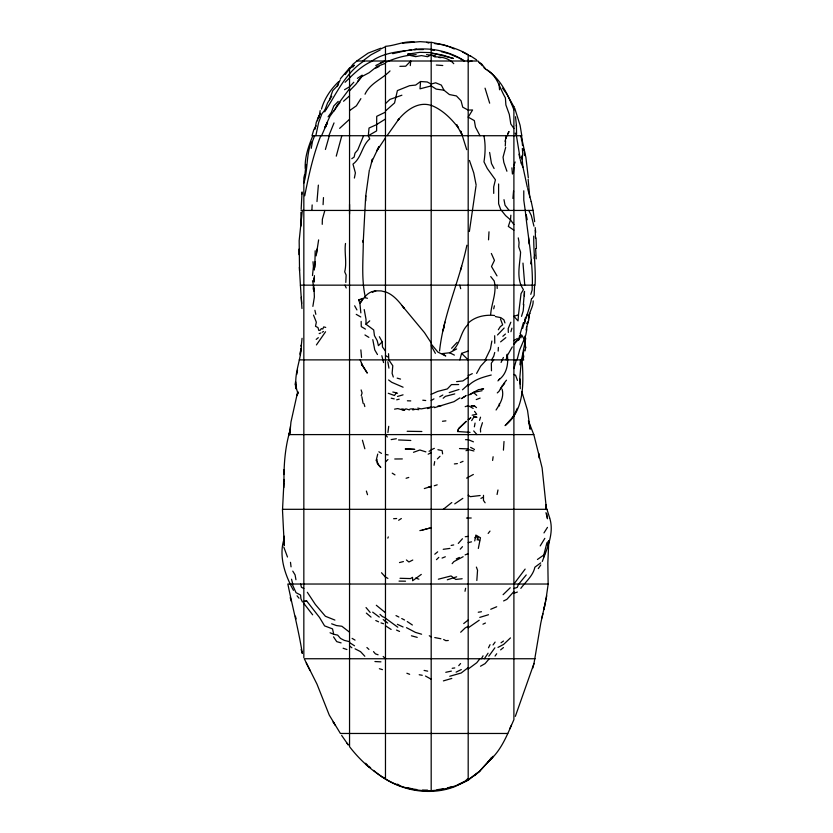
<?xml version="1.0" encoding="UTF-8"?>
<svg xmlns="http://www.w3.org/2000/svg" width="833" height="833" viewBox="0 0 833 833"><rect width="100%" height="100%" fill="white"/><g stroke="black" fill="none" stroke-linecap="round" stroke-linejoin="round"><path stroke-width="1.25" d="M516.585 134.446L516.387 125.065L516.502 126.377M536.369 248.421L536.056 237.936M379.369 336.73L382.222 341.811L378.432 345.664L377.214 340.676L374.444 335.626L373.705 329.962L365.989 324.224L366.01 319.299L364.208 309.574M299.547 270.777L299.162 240.654L302.327 210.437M305.284 169.161C304.462 157.541 308.491 146.316 312.833 135.727M284.303 539.857L284.324 536.192L284.261 545.459L282.46 509.307L546.948 509.307L549.655 517.897M299.016 254.669L299.026 249.129M314.156 282.106L314.405 275.64M523.78 190.819L523.78 200.118L525.217 210.437M548.801 540.919L547.833 562.921L548.145 584.027M369.373 169.88L365.677 196.369L363.219 242.434L363.292 240.164C363.303 259.25 361.147 278.691 365.385 297.485M532.36 285.157C532.828 260.031 527.726 235.489 525.259 210.437M283.814 487.607L284.001 479.444L283.98 481.838C283.803 464.231 285.125 446.269 290.425 429.38L289.311 434.597L290.207 430.422M532.225 285.157L532.141 290.019L530.788 294.33M388.719 426.34L387.928 432.504M503.424 450.153L504.017 441.49M476.83 580.507L477.548 570.199L476.372 567.086M524.374 295.996L524.478 291.373L523.343 304.816M528.538 318.237L528.591 315.853L529.996 313.281M300.921 212.353L300.952 226.128M393.301 377.026L392.114 373.351L392.791 365.729L388.782 359.877L388.532 353.702M534.588 285.157L534.14 295.528L532.058 298.485M322.236 224.337L322.371 219.214L324.849 210.437M529.736 197.098L528.153 179.324M283.98 469.677L283.782 474.539M317.519 120.702L317.602 118.525L320.476 113.267M313.843 281.252L313.968 277.91M349.548 214.071L349.548 204.408M302.056 191.892L301.161 209.25M345.497 243.455C344.227 252.93 347.069 262.447 344.706 271.829L346.132 275.015L345.799 282.418M474.748 540.909L475.83 535.078L480.464 537.764L478.329 548.458M522.156 359.877C523.457 382.607 525.009 409.805 505.09 425.621L511.139 418.947M536.202 258.855L535.629 248.567M494.677 335.741L494.75 343.258M311.886 210.437L312.156 204.939M316.988 201.544L318.362 185.113M498.176 351.068L498.363 347.423M522.593 328.494C525.342 318.466 529.59 309.126 531.475 298.808M361.553 357.409L360.856 349.891M323.079 204.647L323.475 197.588M505.267 146.004L505.569 140.767M488.534 239.831L489.002 231.803M290.176 430.192L290.956 422.06L297.673 391.854L297.964 393.166C291.467 377.703 301.411 361.001 301.39 344.935L301.213 346.351L302.056 338.302M289.707 434.597L290.394 426.59M283.886 482.984L282.543 509.307M313.218 289.197L313.489 285.157L312.51 280.742M518.49 314.801L518.043 320.944L513.899 316.321L518.49 314.801L521.041 293.622L523.436 289.624C515.762 278.67 520 264.519 520.583 252.128L518.751 246.839L519.063 242.434L518.272 237.884M312.479 275.567L313.437 266.466L313 261.729M443.968 90.203L441.323 85.091L435.669 82.79L431.182 84.05L427.246 81.978L420.561 81.519L420.009 88.829L431.182 85.914L436.18 89.1L443.968 90.203L449.383 94.535L456.432 95.941L461.055 100.783L462.731 107.176L468.188 110.112L472.592 109.966L468.188 117.13L474.341 120.608L475.487 127.147L479.995 135.727M510.848 215.195L510.494 219.85L508.328 226.43L513.899 230.137M314.822 267.268L315.186 250.785M513.409 172.941L513.899 167.006M301.838 194.162L301.942 192.933M512.92 198.452L513.565 190.965M523.78 304.337L523.197 310.928L521.52 316.363M304.899 174.836L305.357 170.234M522.322 359.877L523.905 349.933M354.379 178.054L355.389 172.9L352.984 164.091C361.626 157.853 361.886 145.473 369.737 138.924L368.301 135.727L369.019 128.032L376.152 124.825L385.471 119.015M533.193 300.9C533.38 307.835 527.747 313.343 528.726 320.413L526.633 323.61M315.134 261.864L314.301 270.027M410.273 65.599L410.752 61.007L405.713 66.213L399.871 66.338M521.385 359.877L519.823 377.63L520.281 388.667M533.734 236.124C533.526 252.43 535.9 268.674 535.067 285.157L300.401 285.157L299.391 267.268M305.742 166.777L306.003 164.476M290.165 430.567L290.332 429.099M476.007 185.926L469.375 231.501M519.948 364.823L520.49 359.877M524.717 323.402L525.384 317.592M316.155 255.866L318.623 239.904M477.247 540.034L477.663 536.514L474.914 537.702M522.072 159.186L522.76 153.772L522.333 148.42M439.553 350.974C443.479 314.478 459.493 280.919 466.876 245.214M300.942 348.496L300.047 354.733M521.52 359.877L525.665 338.729M321.476 109.061C324.349 98.679 330.847 89.141 338.594 81.676M492.615 460.441L493.115 456.744M316.457 253.43L317.071 249.036M300.224 353.629L300.744 350.047M315.832 135.727L318.612 122.586L321.902 113.757L325.724 109.029M545.927 599.77L548.187 584.027L287.854 584.027C292.57 607.205 298.62 630.081 302.317 653.457L301.14 649.448M318.997 117.62L320.174 110.591M525.082 350.86L525.602 347.777L524.967 340.603L524.915 342.936M485.129 502.778L483.473 500.435L483.494 495.323M549.749 518.178C554.32 532.912 547.333 547.802 542.304 561.473M434.055 465.283L434.701 461.576M296.777 374.402L297.516 370.248M515.346 716.349L533.995 663.453L540.794 623.074L545.688 600.916M311.23 148.347L312.5 141.35L314.603 135.727M297.902 391.926L297.235 395.55L297.808 392.666M525.738 335.335L526.841 329.379L526.373 327.452M474.373 426.829L475.06 423.081M314.957 129.302L316.301 122.222L319.914 114.371M377.734 454.079L376.11 460.68M491.866 341.02L490.439 348.985L485.191 359.877M534.109 258.334L534.744 255.054M506.068 138.247L506.568 135.727L505.017 141.308M497.072 494.5L497.978 489.981M490.668 314.541C491.387 303.233 497.186 292.508 494.156 280.919L490.731 276.587M465.001 591.284L465.616 588.296M546.729 595.834L543.845 609.621L544.667 605.872M304.732 195.807C308.71 175.44 313.187 155.094 320.778 135.727M312.875 306.388L314.364 297.058L314.062 287.979M444.895 322.132L443.073 330.888L443.822 327.338M528.455 319.737L529.33 315.603M505.673 147.431L503.049 157.187L503.83 162.393L506.912 171.234M325.411 149.471L329.327 135.727M522.989 359.877L523.749 356.462L523.353 354.619M519.625 335.668L518.615 340.124L520.812 334.387M304.555 174.784L303.837 177.908L303.837 657.654M516.335 359.877L513.899 368.634M493.709 308.804L494.406 305.826M523.426 322.61L520.084 334.023M341.811 135.727L336.261 156.156M510.848 322.204L508.203 328.587L508.328 332.461M541.814 618.138L542.897 613.713M530.579 263.863L531.527 260.063M532.745 668.17L533.995 663.453M494.729 352.494L493.74 356.212L491.616 359.877M311.375 141.974C306.086 155.198 307.991 169.807 303.837 183.104M543.803 556.954L544.74 553.487M369.873 168.849L372.455 159.103L371.456 162.404L378.942 146.598L376.808 150.96M459.847 359.877L461.607 353.369L468.188 351.078M460.462 270.59L461.742 266.206M510.921 331.69L511.92 328.171M517.054 359.877L519.636 350.006L525.227 336.813L524.332 339.802M526.029 330.014L526.997 326.692M288.936 434.597L290.165 430.474L288.916 434.597L533.818 434.597L542.116 467.917L546.448 509.307L546.021 504.652M312 135.727L313.833 129.625L316.207 125.856M361.22 395.706L362.084 392.978L361.126 389.938M479.537 420.342L480.547 417.177M520.833 337.927L521.77 335.095L523.686 338.479M329.524 99.752L332.731 90.693L338.229 84.945M513.899 165.423L515.138 162.018M526.789 326.317L528.455 321.819M328.848 135.727L334.023 122.93M325.182 109.31L327.598 102.876L331.794 96.253M470.051 432.348L457.536 431.515L458.723 428.37L466.168 421.321M325.557 127.199L327.234 122.795L321.569 135.727M517.272 408.305L513.899 415.959M457.536 431.515L458.546 428.88L466.272 421.456M387.814 538.149L388.303 536.9M334.127 110.883L336.824 105.687L349.548 88.725M284.334 538.274C278.284 555.382 284.907 574.937 293.466 590.326M507.276 135.727L508.994 131.489L507.786 133.603M518.626 584.027L517.241 587.39L513.899 588.525M547.51 545.438L548.353 543.397L547.51 545.386M476.611 373.403L480.589 366.249L486.41 359.877M493.084 756.291L488.065 761.737C501.258 750.939 507.214 734.737 513.899 719.66L513.899 106.53M524.873 320.268L527.685 313.781M482.453 422.695L480.443 429.057L480.599 432.035M503.413 357.419L501.081 362.438M363.573 135.727L357.732 149.971L355.004 153.147L354.15 157.062L351.797 158.707M511.441 725.116L509.577 729.083M336.99 86.559L340.218 79.874M496.072 410.003C500.102 403.682 504.361 397.07 502.091 389.178M488.492 647.793L490.043 644.659M512.285 346.913L507.599 355.108L506.235 359.877L507.224 354.202C508.682 363.532 506.891 374.173 498.582 379.983M494.875 647.814L488.804 656.206M497.28 392.905L499.009 391.323L502.32 385.481M540.211 545.907L544.824 538.368M481.391 658.747L483.067 655.8M316.425 344.935L325.557 331.763M543.98 532.912L547.468 527.383M327.536 122.857L324.547 127.98L330.003 116.183L340.083 102.282M377.016 150.544L385.471 137.841M500.456 388.824L504.683 383.201M498.321 329.785L500.258 326.692L502.653 324.849L500.456 318.883M471.655 420.623L473.79 417.229L476.945 417.271L473.54 416.292M360.897 98.638L356.378 105.822L349.548 110.612M484.369 658.747L488.065 653.197M538.285 568.595L540.773 564.982M352.921 67.036L354.264 65.13L349.548 68.775L345.226 74.543M387.033 135.727L399.194 118.609L398.007 120.119C405.806 110.487 418.156 101.032 431.182 105.437L431.182 42.275C443.937 44.961 456.776 47.898 468.188 54.666L468.188 780.198L454.839 786.623C428.756 796.712 398.08 790.298 376.61 772.857M495.062 656.05L496.697 653.749M493.042 644.961L495.104 642.087M365.021 94.223C370.175 83.102 381.899 79.322 390.021 70.94M328.098 116.849L331.305 112.434L333.814 105.937L338.229 101.397M397.549 393.27L396.414 392.791L394.446 395.498L388.272 393.28M493.74 359.877L491.324 363.146L491.47 370.779M511.826 418.01L513.899 415.209M513.899 584.027L525.134 569.095M489.596 760.123L491.522 757.572M453.162 350.11C460.816 343.029 460.441 331.357 468.188 324.391M385.471 63.308L376.828 66.598L369.134 72.721L361.751 76.626L355.826 84.331L349.548 90.766M526.227 574.947L518.782 584.027M467.334 61.007L468.188 59.914M488.159 533.443L489.991 531.1M479.933 658.747L476.757 662.735L468.188 669.076M492.647 756.926L479.121 771.702L468.188 779.678M340.416 78.698L349.548 67.952M520.823 588.358C525.81 581.549 533.068 575.832 534.88 567.2L540.721 562.889M503.986 383.274L506.495 380.171M324.703 111.82C336.345 94.014 345.331 72.815 364.021 61.007M488.95 760.977L479.818 771.077L468.188 780.198M458.275 543.428L462.44 538.743M497.947 380.91L499.665 378.869M452.142 563.66L453.881 561.619L463.138 556.715M510.462 637.901L503.569 644.45L497.988 647.397M489.263 658.747L485.056 663.62L480.506 666.213M458.733 665.661L460.566 663.557M357.784 81.165L361.751 76.626M345.081 82.3C353.338 74.304 361.678 65.536 372.601 61.007M497.499 334.981L504.142 328.025M460.233 549.166L462.471 546.677M510.233 587.775L503.101 594.679M349.548 119.286L339.635 128.355M451.601 348.256L457.119 342.311M513.899 344.102L518.043 339.645L513.899 343.883M353.806 82.269L349.548 86.778L344.539 89.693M502.976 384.815L504.277 383.472M488.065 761.737L492.719 757.093M437.398 458.879L440.001 456.307M436.471 559.661L438.793 557.381M385.471 461.94L387.928 459.556M513.899 591.565L506.881 599.354L503.611 600.937M467.459 778.949L465.262 781.052L458.192 784.551M394.571 409.149L397.789 408.576L404.213 410.367L405.838 408.816L409.419 409.919M385.471 103.594L389.906 99.419L401.891 95.212M443.312 509.307L451.809 502.518M462.461 389.792L468.188 384.596M549.093 540.763L546.937 542.741L543.793 554.997L537.441 559.474M460.67 632.247L465.158 627.957L468.188 626.27M365.989 324.224L369.737 320.83M474.56 775.69L479.818 771.077M343.54 101.241L349.548 95.857M468.188 323.121C475.081 316.53 485.42 314.478 494.646 315.499M421.29 574.416L412.647 580.757L412.522 577.321L410.513 578.581L400.017 578.289M502.83 336.293L505.433 334.023M505.829 337.636L500.602 341.874M454.745 503.882L462.825 498.363M443.166 398.257L445.426 396.352L454.756 393.894M461.274 398.653L466.251 395.467M500.633 649.886L503.444 647.553M434.795 554.216L437.669 551.842M385.471 110.987L394.55 102.948L397.393 90.589L409.586 85.684L415.667 85.07L420.561 81.519M356.92 61.007L353.015 64.214L349.548 68.702L349.548 746.68C359.398 759.467 371.497 770.671 385.471 778.803L382.128 776.866M466.605 478.121L473.352 474.466M468.188 619.991L463.721 623.573M362.709 61.007L370.831 54.905L380.171 49.97M316.207 339.395L318.331 337.677M371.976 61.007C384.721 51.917 401.662 51.407 416.739 49.355L414.053 49.501L423.331 49.564M501.039 642.784L503.496 641.035M470.52 417.979L468.188 419.634L470.874 417.874M479.225 620.221L468.188 627.853M470.343 394.582L473.436 392.447L482.099 390.708M468.188 667.597L461.222 672.991L449.758 676.261M357.388 78.354L362.168 75.126M459.878 397.893L453.995 401.673L434.493 407.66M513.899 340.687L517.366 338.437M461.305 669.555L456.109 672.127M398.643 520.261L401.35 518.522M468.188 385.846C474.498 379.431 482.734 377.245 491.241 375.017M468.188 377.287L462.867 380.92L456.599 381.629M322.246 332.221L323.516 331.461M431.182 400.517L433.951 398.882M368.301 135.727L376.61 130.885L376.714 116.328L385.471 112.122M478.756 389.521L468.188 395.321M439.72 396.8L442.823 395.019M466.001 450.736L468.188 449.528L473.935 450.976M431.182 343.998L437.929 352.14L445.749 355.983L442.261 353.619L449.622 352.765L456.651 348.954M462.461 397.851L465.532 396.248M428.162 454.193L431.182 452.621M431.182 394.353L437.741 391.385L447.321 388.938L451.455 384.596L458.671 384.544M468.188 375.693L472.311 373.642M375.798 65.515L384.856 61.007L379.796 63.485M375.808 68.139L379.005 66.546M496.707 606.757L490.752 609.256M480.912 498.384L483.161 497.301M380.889 48.897L385.471 46.71M468.188 779.834C442.594 794.651 411.065 794.286 385.471 778.938L385.471 291.852C393.665 294.788 399.236 301.879 404.359 308.554L401.985 305.482M431.182 449.841L434.337 448.352M488.502 614.723L479.766 617.399M456.276 558.901L459.368 557.454M482.942 624.198L485.441 623.032M429.057 451.267L431.182 450.309M460.347 462.513L463.044 461.315M449.216 392.603L458.983 389.5M385.471 62.444C395.238 58.05 405.411 55.113 416.136 54.655M442.084 558.068L445.322 556.777M465.106 554.882L468.188 553.674M476.237 399.58L480.131 398.091M360.845 312.885L359.918 303.431L358.596 299.932L362.584 298.412M319.174 333.585L320.778 332.992M465.189 406.671L468.188 405.619L473.154 408.42M513.899 593.263L517.376 592.055M412.783 560.036L408.868 561.994L406.41 559.963M434.264 485.785L437.19 484.827M431.182 486.347L427.943 487.388L431.182 486.555M406.098 478.267L408.764 477.444M424.32 488.565L427.641 487.524M403.057 394.832L397.508 396.456M451.809 678.437L443.395 680.894M431.182 407.045L421.123 408.909L417.77 408.055M427.527 408.597L429.963 407.878M392.728 53.676L405.556 50.751M425.382 529.194L427.423 528.601M422.279 530.059L424.341 529.486M445.78 672.304L451.382 671.106M443.614 788.736L436.981 789.736M447.748 787.799L451.444 786.789M380.785 48.231L368.165 53.093L356.763 61.007L478.007 61.007L482.39 65.776M456.651 576.821L447.29 579.81M399.496 562.567L403.401 561.567M412.741 409.93L415.542 409.222L418.832 409.68M432.171 407.306L434.139 406.816M481.328 389.396L483.598 388.824L479.381 389.521M396.675 399.809L399.174 399.184M413.491 452.298L419.884 449.997L425.882 451.882M396.352 438.741L391.166 439.585M468.188 542.616L471.52 541.835M306.669 600.957L303.837 601.551L306.669 600.957L319.539 617.482L324.578 625.875L332.534 628.894L333.721 634.298L337.646 635.11L340.499 638.422L344.31 640.379L349.548 641.681M468.188 61.767L471.988 61.007M451.142 545.438L453.693 544.928M472.176 415.167L476.715 414.293L474.539 411.346M419.863 530.621L431.182 527.872L428.443 528.309M409.805 53.822L407.618 54.176L419.801 52.344L431.182 52.604M437.669 406.202L441.511 405.588M358.596 299.932L362.615 299.318L359.918 303.431C363.938 297.954 367.988 291.061 375.735 291.092L372.226 291.946L376.547 290.842L381.295 290.925L385.471 291.998M466.47 518.053L471.228 518.001M478.257 612.224L481.464 611.745M452.173 668.305L454.776 667.931M449.935 548.416L443.218 549.311M438.345 579.206L451.049 575.947L455.776 579.435L462.148 578.737M408.774 50.23L411.231 49.928M402.662 43.149L420.103 41.65L431.182 42.421M398.518 439.949L410.815 440.47M442.479 421.269L445.915 420.863M454.381 463.939L457.369 463.596M480.162 495.531L470.343 496.676L468.188 495.219M465.262 536.723L468.188 536.4M414.917 49.48C432.171 47.346 450.07 51.636 464.72 61.007M385.471 46.325C395.186 45.669 404.13 40.9 414.105 42.004M394.748 458.993L402.329 458.931M448.289 640.494L445.79 640.66L443.645 639.484M409.951 409.024L413.762 408.784M427.558 790.111L422.518 790.09M393.624 518.709L396.664 518.522M434.743 43.608L442.906 44.618L447.654 46.086M465.501 439.709L468.188 439.605L473.425 441.844M468.188 448.914L459.493 448.56M399.038 581.111L405.504 581.195M495.364 316.561L500.8 317.633L503.882 319.789L504.965 322.944M313.031 135.727L521.812 135.727L520.073 125.221L514.742 108.259M301.025 210.437L533.11 210.437L534.661 221.661M364.448 297.6L367.457 298.266M299.245 359.877L523.79 359.877M535.109 658.747L304.264 658.747L316.998 684.164L329.264 715.099L340.405 733.467L507.755 733.467M407.17 431.286L421.862 431.504M404.14 409.17L401.579 409.149L404.213 410.367M426.548 54.624L435.586 55.842M407.389 400.798L410.752 400.902M380.931 661.85L374.933 661.548M436.336 65.047L442.771 65.515M474.716 406.035L471.114 405.765L473.977 405.744L476.528 407.618M432.296 53.437L441.979 54.843L453.485 58.497L431.182 52.739M439.043 57.519L441.146 57.696M422.779 400.194L425.715 400.527M413.147 788.997L407.181 787.622M431.182 49.918L434.378 50.355M385.471 454.495L388.147 454.901M414.345 789.184L416.739 789.559M440.886 638.755L434.774 637.568M419.207 674.751L422.258 675.282M437.908 449.705L442.125 450.57L442.615 453.891M424.101 670.419L427.683 671.159M392.812 392.031L396.414 392.791M410.482 55.509L415.646 56.634L421.467 55.572L427.652 56.717L431.182 54.759L434.836 56.925C441.698 56.686 449.102 58.248 453.756 63.683M441.323 51.646L448.789 53.676M391.239 398.205L394.207 398.882M421.602 634.215L415.417 632.382L406.504 627.676M325.713 327.411L323.714 326.911L322.767 329.014L321.288 328.619L320.278 330.18L318.82 330.441L317.987 327.577L315.509 326.286L316.332 322.194L313.52 315.093M411.419 635.798L417.229 637.37M397.174 378.14L400.538 379.088M341.103 642.899L336.73 641.629L333.523 636.86M379.369 668.701L382.451 669.659M415.625 578.123L418.916 579.164M397.143 784.155L398.903 784.717M426.683 42.337L428.933 43.066M381.035 622.917L383.565 623.75M343.113 648.23L346.934 649.542M378.088 654.78L375.412 653.853L373.507 651.614M331.659 623.802L336.542 625.583L341.874 626.26L349.548 632.205M449.778 54.02L458.827 57.925M406.879 673.251L409.649 674.303M474.487 449.456L470.624 447.363M403.089 387.21L391.687 382.274L388.605 379.963M330.076 632.778L333.721 634.298M355.045 648.824L360.512 651.625L364.823 656.258M403.057 626.978L397.372 624.313M385.471 617.899L382.378 616.555L379.963 614.369M334.908 620.085L325.391 616.253L315.353 604.477L307.325 592.273M479.058 62.59L481.359 63.652L485.722 69.056M396.529 630.071L399.538 631.445M448.841 46.461L454.277 48.97M513.899 374.444L515.575 375.214L517.46 380.431M431.182 105.322C442.438 109.737 451.33 118.609 458.525 128.074L456.578 124.617L462.409 135.727L460.774 131.25L462.409 135.727M375.787 620.533L378.536 621.803M449.622 352.765L454.401 355.108M396.008 615.608L398.861 617.024M425.507 676.042L431.182 679.228M401.735 618.534L404.526 619.971M303.837 588.525L301.431 587.275L300.619 584.027M397.799 627.228L385.471 618.201M462.409 51.906L467.23 54.562M385.471 577.03L387.897 578.394M468.188 54.999L470.291 56.186M356.243 314.364L360.783 316.967M459.92 58.497L464.2 61.007M352.12 638.39L355.035 640.108M365.448 329.108L361.262 326.619L361.158 321.413M385.471 355.524L388.438 357.295M378.848 451.778L381.493 453.391M429.276 635.746L431.182 636.922M354.525 645.794L349.548 642.618M364.948 334.96L368.852 337.365M392.228 473.165L394.977 474.883M391.135 629.467L385.471 625.75M372.663 612.14L379.307 617.097M470.031 55.603L476.528 59.83M407.275 621.574L412.377 625M385.471 612.724L376.308 605.268M486.295 69.639C500.706 78.625 507.891 94.608 513.899 109.758M385.471 621.335L387.72 623.074M349.548 645.908L351.89 647.782M373.548 770.41L375.85 772.243M366.343 613.109L371.029 617.097M383.211 619.565L385.471 621.46M483.931 67.712L485.868 69.358M368.748 766.204L370.643 767.849M365.979 764.486L368.759 766.912M473.436 392.447L476.747 395.363M487.42 70.034C497.53 76.449 499.696 88.371 505.392 97.867L505.881 104.937L509.317 114.444L510.796 123.971L513.899 128.469M479.652 540.846L478.027 539.347L477.663 536.514M365.593 763.247L367.176 764.725M366.905 647.512L368.915 649.407M461.607 353.369L468.188 359.877M383.18 656.456L385.471 658.747M366.031 607.559L370.175 612.442M381.514 572.75L385.471 577.165M403.047 306.856L424.466 332.638L431.182 342.873M473.696 430.942L476.965 434.597M297.048 595.793L298.995 598.188M312.656 614.816L303.837 603.415M501.466 210.437L505.589 215.601L510.494 219.85L513.899 224.535M509.14 210.437L505.037 205.199L503.986 199.681M385.471 434.597L387.335 437.013M385.471 351.037L382.493 347.049L382.222 341.811M341.624 735.393L348.225 744.858M346.986 743.203L348.184 744.806M502.507 88.142L506.797 94.004L513.899 106.791M545.761 507.412L546.948 509.307M292.768 571.136L295.08 574.864L295.934 579.716M334.002 723.294L333.148 721.888L335.366 725.543M377.464 354.535L374.756 349.902L372.799 339.635M496.999 275.89L491.491 266.508L494.448 260.385L491.355 253.482M431.182 345.768L435.378 353.327M354.65 305.794L356.93 309.918M306.211 662.953L310.095 670.565M494.094 168.485L491.48 163.518L489.627 152.439M528.778 210.437L531.308 215.487L533.943 226.17M287.479 557.006L283.761 546.979M523.426 149.169L524.436 151.283L524.54 155.584M302.452 602.02L300.942 598.802L300.567 595.033L296.027 592.68L292.164 584.027M361.449 363.323L362.657 365.937L360.179 359.877M521.114 163.06L522.989 167.246M345.018 285.157L346.205 287.979M462.721 136.935L466.709 149.659M377.224 461.711L378.442 464.97L380.806 467.417L377.141 463.096L377.047 459.587M469.468 160.457L473.758 172.92L476.132 184.988M501.029 210.437L498.613 203.793L498.603 183.978M485.045 88.163L489.669 103.167M521.739 391.427L527.539 410.461L530.152 429.214L528.653 421.467L533.766 434.597M521.031 136.674L521.677 138.59M527.622 188.56L531.235 201.732M381.826 355.712L383.544 362.563M528.351 420.832L529.142 423.237M366.374 491.064L367.52 494.698M524.988 335.938L525.623 338.365M387.824 361.772L388.938 368.134M520.344 159.988L521.166 162.831M521.937 392.374L522.499 394.353L521.875 392.124M363.084 403.328L361.866 396.747M364.052 403.693L364.812 406.566M459.764 285.157L460.691 288.707M296.121 618.877L295.403 616.17M546.74 515.846L547.489 518.751L546.854 513.888M521.999 139.548L525.894 157.437L528.33 177.814M515.231 133.041L515.544 134.321M291.55 579.216L292.737 584.027M291.196 601.228L290.311 597.573L290.478 598.281M527.341 187.383L522.885 166.642L521.822 155.969M545.969 512.649L546.5 514.877M314.905 310.282L315.832 314.343M520.021 157.656L516.429 135.727M531.225 201.534L533.11 210.437M518.98 154.22L520.073 159.051M526.217 214.664L527.227 219.777M364.854 448.779L362.428 440.23M524.863 343.456L524.498 341.291L525.602 347.777L525.238 345.612M515.523 116.745L516.408 125.304M499.269 403.755L499.55 405.931M521.573 135.727L522.51 145.556M290.488 562.317L291.05 566.846M522.978 263.093L524.759 285.157M535.192 227.565L535.692 232.376M528.549 237.686L529.101 243.965M498.998 83.612L499.561 89.766M511.92 167.829L512.43 174.045M519.844 378.89L520.292 384.294M301.296 297.256L301.681 303.493M300.401 285.157L301.962 308.512M521.343 135.727L521.52 140.163M535.213 230.252L535.515 238.071M483.911 135.727C485.629 144.463 485.337 152.928 483.983 161.831L487.305 168.537L495.416 179.782L493.688 186.884L493.719 193.391M497.082 285.157L497.186 288.468M365.677 196.369L365.666 195.724L365.729 200.878M313.718 285.157L313.812 291.123M431.182 105.624L431.182 791.35M385.471 47.439L385.471 291.581M295.528 381.826L295.6 386.72L295.528 381.826M408.493 448.945L405.213 448.987L414.772 449.393L408.493 448.945M364.031 367.749L361.418 364.042L367.291 373.101L364.031 367.749M296.1 388.73L295.361 383.826L296.1 388.73M539.43 458.181L538.618 453.35L539.399 458.16"/></g></svg>
